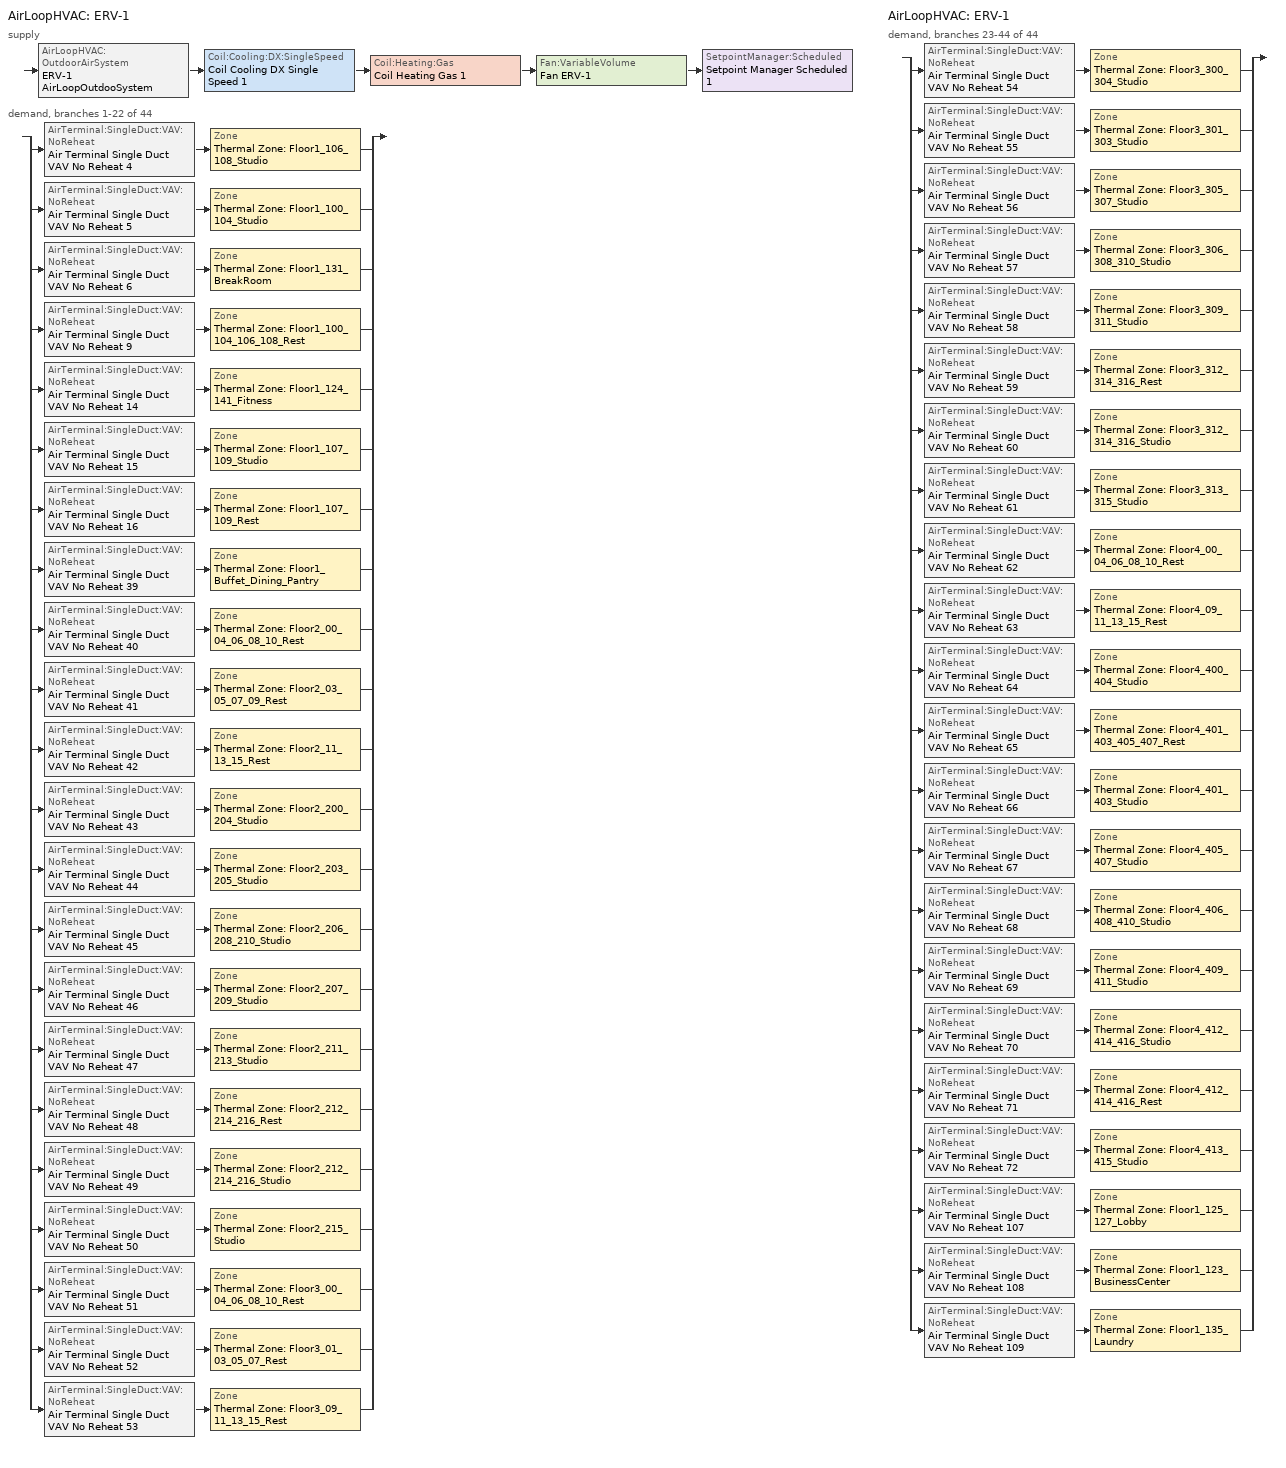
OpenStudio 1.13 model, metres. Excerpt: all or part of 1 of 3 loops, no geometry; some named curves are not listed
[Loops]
AirLoopHVAC 'ERV-1'
 supply: AirLoopHVAC:OutdoorAirSystem 'ERV-1 AirLoopOutdooSystem' > Coil:Cooling:DX:SingleSpeed 'Coil Cooling DX Single Speed 1' > Coil:Heating:Gas 'Coil Heating Gas 1' > Fan:VariableVolume 'Fan ERV-1' > SetpointManager:Scheduled 'Setpoint Manager Scheduled 1'
 demand, branches 1-22 of 44: split
  | AirTerminal:SingleDuct:VAV:NoReheat 'Air Terminal Single Duct VAV No Reheat 4' > Zone 'Thermal Zone: Floor1_106_108_Studio'
  | AirTerminal:SingleDuct:VAV:NoReheat 'Air Terminal Single Duct VAV No Reheat 5' > Zone 'Thermal Zone: Floor1_100_104_Studio'
  | AirTerminal:SingleDuct:VAV:NoReheat 'Air Terminal Single Duct VAV No Reheat 6' > Zone 'Thermal Zone: Floor1_131_BreakRoom'
  | AirTerminal:SingleDuct:VAV:NoReheat 'Air Terminal Single Duct VAV No Reheat 9' > Zone 'Thermal Zone: Floor1_100_104_106_108_Rest'
  | AirTerminal:SingleDuct:VAV:NoReheat 'Air Terminal Single Duct VAV No Reheat 14' > Zone 'Thermal Zone: Floor1_124_141_Fitness'
  | AirTerminal:SingleDuct:VAV:NoReheat 'Air Terminal Single Duct VAV No Reheat 15' > Zone 'Thermal Zone: Floor1_107_109_Studio'
  | AirTerminal:SingleDuct:VAV:NoReheat 'Air Terminal Single Duct VAV No Reheat 16' > Zone 'Thermal Zone: Floor1_107_109_Rest'
  | AirTerminal:SingleDuct:VAV:NoReheat 'Air Terminal Single Duct VAV No Reheat 39' > Zone 'Thermal Zone: Floor1_Buffet_Dining_Pantry'
  | AirTerminal:SingleDuct:VAV:NoReheat 'Air Terminal Single Duct VAV No Reheat 40' > Zone 'Thermal Zone: Floor2_00_04_06_08_10_Rest'
  | AirTerminal:SingleDuct:VAV:NoReheat 'Air Terminal Single Duct VAV No Reheat 41' > Zone 'Thermal Zone: Floor2_03_05_07_09_Rest'
  | AirTerminal:SingleDuct:VAV:NoReheat 'Air Terminal Single Duct VAV No Reheat 42' > Zone 'Thermal Zone: Floor2_11_13_15_Rest'
  | AirTerminal:SingleDuct:VAV:NoReheat 'Air Terminal Single Duct VAV No Reheat 43' > Zone 'Thermal Zone: Floor2_200_204_Studio'
  | AirTerminal:SingleDuct:VAV:NoReheat 'Air Terminal Single Duct VAV No Reheat 44' > Zone 'Thermal Zone: Floor2_203_205_Studio'
  | AirTerminal:SingleDuct:VAV:NoReheat 'Air Terminal Single Duct VAV No Reheat 45' > Zone 'Thermal Zone: Floor2_206_208_210_Studio'
  | AirTerminal:SingleDuct:VAV:NoReheat 'Air Terminal Single Duct VAV No Reheat 46' > Zone 'Thermal Zone: Floor2_207_209_Studio'
  | AirTerminal:SingleDuct:VAV:NoReheat 'Air Terminal Single Duct VAV No Reheat 47' > Zone 'Thermal Zone: Floor2_211_213_Studio'
  | AirTerminal:SingleDuct:VAV:NoReheat 'Air Terminal Single Duct VAV No Reheat 48' > Zone 'Thermal Zone: Floor2_212_214_216_Rest'
  | AirTerminal:SingleDuct:VAV:NoReheat 'Air Terminal Single Duct VAV No Reheat 49' > Zone 'Thermal Zone: Floor2_212_214_216_Studio'
  | AirTerminal:SingleDuct:VAV:NoReheat 'Air Terminal Single Duct VAV No Reheat 50' > Zone 'Thermal Zone: Floor2_215_Studio'
  | AirTerminal:SingleDuct:VAV:NoReheat 'Air Terminal Single Duct VAV No Reheat 51' > Zone 'Thermal Zone: Floor3_00_04_06_08_10_Rest'
  | AirTerminal:SingleDuct:VAV:NoReheat 'Air Terminal Single Duct VAV No Reheat 52' > Zone 'Thermal Zone: Floor3_01_03_05_07_Rest'
  | AirTerminal:SingleDuct:VAV:NoReheat 'Air Terminal Single Duct VAV No Reheat 53' > Zone 'Thermal Zone: Floor3_09_11_13_15_Rest'
AirLoopHVAC 'ERV-1'
 demand, branches 23-44 of 44: split
  | AirTerminal:SingleDuct:VAV:NoReheat 'Air Terminal Single Duct VAV No Reheat 54' > Zone 'Thermal Zone: Floor3_300_304_Studio'
  | AirTerminal:SingleDuct:VAV:NoReheat 'Air Terminal Single Duct VAV No Reheat 55' > Zone 'Thermal Zone: Floor3_301_303_Studio'
  | AirTerminal:SingleDuct:VAV:NoReheat 'Air Terminal Single Duct VAV No Reheat 56' > Zone 'Thermal Zone: Floor3_305_307_Studio'
  | AirTerminal:SingleDuct:VAV:NoReheat 'Air Terminal Single Duct VAV No Reheat 57' > Zone 'Thermal Zone: Floor3_306_308_310_Studio'
  | AirTerminal:SingleDuct:VAV:NoReheat 'Air Terminal Single Duct VAV No Reheat 58' > Zone 'Thermal Zone: Floor3_309_311_Studio'
  | AirTerminal:SingleDuct:VAV:NoReheat 'Air Terminal Single Duct VAV No Reheat 59' > Zone 'Thermal Zone: Floor3_312_314_316_Rest'
  | AirTerminal:SingleDuct:VAV:NoReheat 'Air Terminal Single Duct VAV No Reheat 60' > Zone 'Thermal Zone: Floor3_312_314_316_Studio'
  | AirTerminal:SingleDuct:VAV:NoReheat 'Air Terminal Single Duct VAV No Reheat 61' > Zone 'Thermal Zone: Floor3_313_315_Studio'
  | AirTerminal:SingleDuct:VAV:NoReheat 'Air Terminal Single Duct VAV No Reheat 62' > Zone 'Thermal Zone: Floor4_00_04_06_08_10_Rest'
  | AirTerminal:SingleDuct:VAV:NoReheat 'Air Terminal Single Duct VAV No Reheat 63' > Zone 'Thermal Zone: Floor4_09_11_13_15_Rest'
  | AirTerminal:SingleDuct:VAV:NoReheat 'Air Terminal Single Duct VAV No Reheat 64' > Zone 'Thermal Zone: Floor4_400_404_Studio'
  | AirTerminal:SingleDuct:VAV:NoReheat 'Air Terminal Single Duct VAV No Reheat 65' > Zone 'Thermal Zone: Floor4_401_403_405_407_Rest'
  | AirTerminal:SingleDuct:VAV:NoReheat 'Air Terminal Single Duct VAV No Reheat 66' > Zone 'Thermal Zone: Floor4_401_403_Studio'
  | AirTerminal:SingleDuct:VAV:NoReheat 'Air Terminal Single Duct VAV No Reheat 67' > Zone 'Thermal Zone: Floor4_405_407_Studio'
  | AirTerminal:SingleDuct:VAV:NoReheat 'Air Terminal Single Duct VAV No Reheat 68' > Zone 'Thermal Zone: Floor4_406_408_410_Studio'
  | AirTerminal:SingleDuct:VAV:NoReheat 'Air Terminal Single Duct VAV No Reheat 69' > Zone 'Thermal Zone: Floor4_409_411_Studio'
  | AirTerminal:SingleDuct:VAV:NoReheat 'Air Terminal Single Duct VAV No Reheat 70' > Zone 'Thermal Zone: Floor4_412_414_416_Studio'
  | AirTerminal:SingleDuct:VAV:NoReheat 'Air Terminal Single Duct VAV No Reheat 71' > Zone 'Thermal Zone: Floor4_412_414_416_Rest'
  | AirTerminal:SingleDuct:VAV:NoReheat 'Air Terminal Single Duct VAV No Reheat 72' > Zone 'Thermal Zone: Floor4_413_415_Studio'
  | AirTerminal:SingleDuct:VAV:NoReheat 'Air Terminal Single Duct VAV No Reheat 107' > Zone 'Thermal Zone: Floor1_125_127_Lobby'
  | AirTerminal:SingleDuct:VAV:NoReheat 'Air Terminal Single Duct VAV No Reheat 108' > Zone 'Thermal Zone: Floor1_123_BusinessCenter'
  | AirTerminal:SingleDuct:VAV:NoReheat 'Air Terminal Single Duct VAV No Reheat 109' > Zone 'Thermal Zone: Floor1_135_Laundry'
[Sizing:Zone] Zone Cooling Design Supply Air Temperature Input Method=SupplyAirTemperature; Zone Cooling Design Supply Air Temperature {C}=14; Zone Cooling Design Supply Air Temperature Difference {deltaC}=11.11; Zone Heating Design Supply Air Temperature Input Method=SupplyAirTemperature; Zone Heating Design Supply Air Temperature {C}=40; Zone Heating Design Supply Air Temperature Difference {deltaC}=11.11; Zone Cooling Design Supply Air Humidity Ratio {kg-H2O/kg-air}=0.0085; Zone Heating Design Supply Air Humidity Ratio {kg-H2O/kg-air}=0.008; Cooling Design Air Flow Method=DesignDay; Heating Design Air Flow Method=DesignDay; Account for Dedicated Outdoor Air System=No; Dedicated Outdoor Air System Control Strategy=NeutralSupplyAir; Dedicated Outdoor Air Low Setpoint Temperature for Design {C}=autosize; Dedicated Outdoor Air High Setpoint Temperature for Design {C}=autosize
Thermal Zone: Floor1_123_BusinessCenter; Thermal Zone: Floor4_409_411_Studio; Thermal Zone: Floor1_107_109_Studio; Thermal Zone: Floor3_01_03_05_07_Rest; Thermal Zone: Floor4_412_414_416_Studio; Thermal Zone: Floor3_306_308_310_Studio; Thermal Zone: Floor4_400_404_Studio; Thermal Zone: Floor2_212_214_216_Rest; Thermal Zone: Floor3_312_314_316_Rest; Thermal Zone: Floor3_313_315_Studio; Thermal Zone: Floor3_305_307_Studio; Thermal Zone: Floor1_107_109_Rest; Thermal Zone: Floor1_100_104_Studio; Thermal Zone: Floor1_131_BreakRoom; Thermal Zone: Floor3_312_314_316_Studio; Thermal Zone: Floor4_09_11_13_15_Rest; Thermal Zone: Floor1_Buffet_Dining_Pantry; Thermal Zone: Floor3_00_04_06_08_10_Rest; Thermal Zone: Floor4_401_403_Studio; Thermal Zone: Floor3_309_311_Studio; Thermal Zone: Floor3_301_303_Studio; Thermal Zone: Floor2_212_214_216_Studio; Thermal Zone: Floor2_03_05_07_09_Rest; Thermal Zone: Floor4_401_403_405_407_Rest; Thermal Zone: Floor4_412_414_416_Rest; Thermal Zone: Floor2_211_213_Studio; Thermal Zone: Floor2_00_04_06_08_10_Rest; Thermal Zone: Floor2_11_13_15_Rest; Thermal Zone: Floor2_200_204_Studio; Thermal Zone: Floor1_106_108_Studio; Thermal Zone: Floor2_206_208_210_Studio; Thermal Zone: Floor2_207_209_Studio; Thermal Zone: Floor4_406_408_410_Studio; Thermal Zone: Floor3_09_11_13_15_Rest; Thermal Zone: Floor4_00_04_06_08_10_Rest; Thermal Zone: Floor1_125_127_Lobby; Thermal Zone: Floor4_413_415_Studio; Thermal Zone: Floor2_203_205_Studio; Thermal Zone: Floor2_215_Studio; Thermal Zone: Floor1_135_Laundry; Thermal Zone: Floor1_100_104_106_108_Rest; Thermal Zone: Floor4_405_407_Studio; Thermal Zone: Floor1_124_141_Fitness; Thermal Zone: Floor3_300_304_Studio
[Zone equipment]
Thermal Zone: Floor1_123_BusinessCenter: CS1 - MITSUBISHI/PEFY-P08NMAU-E, Air Terminal Single Duct VAV No Reheat 108
Thermal Zone: Floor4_409_411_Studio: Air Terminal Single Duct VAV No Reheat 69, FCU - 4TH FLOOR B 9
Thermal Zone: Floor1_107_109_Studio: Air Terminal Single Duct VAV No Reheat 15, FCU - MITSUBISHI/PEFY-P12NMAU-E3 4
Thermal Zone: Floor3_01_03_05_07_Rest: EF- Rest 5, Air Terminal Single Duct VAV No Reheat 52, FCU - 3RD FLOOR 11
Thermal Zone: Floor4_412_414_416_Studio: Air Terminal Single Duct VAV No Reheat 70, FCU - 4TH FLOOR B 11
Thermal Zone: Floor3_306_308_310_Studio: Air Terminal Single Duct VAV No Reheat 57, FCU - 3RD FLOOR 18
Thermal Zone: Floor4_400_404_Studio: Air Terminal Single Duct VAV No Reheat 64, FCU - 4TH FLOOR B 2
Thermal Zone: Floor2_212_214_216_Rest: EF- Rest 1, Air Terminal Single Duct VAV No Reheat 48, FCU-MITSUBISHI/PEFY-P12NMAU-E300 8
Thermal Zone: Floor3_312_314_316_Rest: EF- Rest 3, Air Terminal Single Duct VAV No Reheat 59, FCU - 3RD FLOOR 21
Thermal Zone: Floor3_313_315_Studio: Air Terminal Single Duct VAV No Reheat 61, FCU - 3RD FLOOR 23
Thermal Zone: Floor3_305_307_Studio: Air Terminal Single Duct VAV No Reheat 56, FCU - 3RD FLOOR 17
Thermal Zone: Floor1_107_109_Rest: EF- 2, Air Terminal Single Duct VAV No Reheat 16, FCU - MITSUBISHI/PEFY-P12NMAU-E3
Thermal Zone: Floor1_100_104_Studio: Air Terminal Single Duct VAV No Reheat 5, FCU - MITSUBISHI/PEFY-P12NMAU-E3 1
Thermal Zone: Floor1_131_BreakRoom: Air Terminal Single Duct VAV No Reheat 6, CS2- MITSUBISHI/PEFY-P12NMAU-E3 7
Thermal Zone: Floor3_312_314_316_Studio: Air Terminal Single Duct VAV No Reheat 60, FCU - 3RD FLOOR 22
Thermal Zone: Floor4_09_11_13_15_Rest: EF- Rest 10, Air Terminal Single Duct VAV No Reheat 63, FCU - 4TH FLOOR B 1
Thermal Zone: Floor1_Buffet_Dining_Pantry: EF- 3, Air Terminal Single Duct VAV No Reheat 39, CS1-Mitsubishi/PEFY-P12NMAU-E3 7
Thermal Zone: Floor3_00_04_06_08_10_Rest: EF- Rest 11, Air Terminal Single Duct VAV No Reheat 51, FCU - 3RD FLOOR
Thermal Zone: Floor4_401_403_Studio: Air Terminal Single Duct VAV No Reheat 66, FCU - 4TH FLOOR B 4
Thermal Zone: Floor3_309_311_Studio: Air Terminal Single Duct VAV No Reheat 58, FCU - 3RD FLOOR 20
Thermal Zone: Floor3_301_303_Studio: Air Terminal Single Duct VAV No Reheat 55, FCU - 3RD FLOOR 15
Thermal Zone: Floor2_212_214_216_Studio: Air Terminal Single Duct VAV No Reheat 49, FCU-MITSUBISHI/PEFY-P12NMAU-E300 9
Thermal Zone: Floor2_03_05_07_09_Rest: EF- Rest 14, Air Terminal Single Duct VAV No Reheat 41, FCU-MITSUBISHI/PEFY-P12NMAU-E300 1
Thermal Zone: Floor4_401_403_405_407_Rest: EF- Rest 15, Air Terminal Single Duct VAV No Reheat 65, FCU - 4TH FLOOR B 3
Thermal Zone: Floor4_412_414_416_Rest: EF- Rest 18, Air Terminal Single Duct VAV No Reheat 71, FCU - 4TH FLOOR B 13
Thermal Zone: Floor2_211_213_Studio: Air Terminal Single Duct VAV No Reheat 47, FCU-MITSUBISHI/PEFY-P12NMAU-E300 7
Thermal Zone: Floor2_00_04_06_08_10_Rest: EF- Rest 20, Air Terminal Single Duct VAV No Reheat 40, FCU-MITSUBISHI/PEFY-P12NMAU-E300
Thermal Zone: Floor2_11_13_15_Rest: EF- Rest 22, Air Terminal Single Duct VAV No Reheat 42, FCU-MITSUBISHI/PEFY-P12NMAU-E300 2
Thermal Zone: Floor2_200_204_Studio: Air Terminal Single Duct VAV No Reheat 43, FCU-MITSUBISHI/PEFY-P12NMAU-E300 3
Thermal Zone: Floor1_106_108_Studio: Air Terminal Single Duct VAV No Reheat 4, FCU - MITSUBISHI/PEFY-P12NMAU-E3 2
Thermal Zone: Floor2_206_208_210_Studio: Air Terminal Single Duct VAV No Reheat 45, FCU-MITSUBISHI/PEFY-P12NMAU-E300 5
Thermal Zone: Floor2_207_209_Studio: Air Terminal Single Duct VAV No Reheat 46, FCU-MITSUBISHI/PEFY-P12NMAU-E300 6
Thermal Zone: Floor4_406_408_410_Studio: Air Terminal Single Duct VAV No Reheat 68, FCU - 4TH FLOOR B 8
Thermal Zone: Floor3_09_11_13_15_Rest: EF- Rest 24, Air Terminal Single Duct VAV No Reheat 53, FCU - 3RD FLOOR 12
Thermal Zone: Floor4_00_04_06_08_10_Rest: EF- Rest 25, Air Terminal Single Duct VAV No Reheat 62, FCU - 4TH FLOOR B
Thermal Zone: Floor1_125_127_Lobby: Air Terminal Single Duct VAV No Reheat 107, CS1- LOBBY
Thermal Zone: Floor4_413_415_Studio: Air Terminal Single Duct VAV No Reheat 72, FCU - 4TH FLOOR B 12
Thermal Zone: Floor2_203_205_Studio: Air Terminal Single Duct VAV No Reheat 44, FCU-MITSUBISHI/PEFY-P12NMAU-E300 4
Thermal Zone: Floor2_215_Studio: Air Terminal Single Duct VAV No Reheat 50, FCU-MITSUBISHI/PEFY-P12NMAU-E300 10
Thermal Zone: Floor1_135_Laundry: EF- 6, CS1 - MITSUBISHI/PEFY-P08NMAU-E3 8, Air Terminal Single Duct VAV No Reheat 109
Thermal Zone: Floor1_100_104_106_108_Rest: EF- Rest, Air Terminal Single Duct VAV No Reheat 9, FCU - MITSUBISHI/PEFY-P12NMAU-E3 5
Thermal Zone: Floor4_405_407_Studio: Air Terminal Single Duct VAV No Reheat 67, FCU - 4TH FLOOR B 7
Thermal Zone: Floor1_124_141_Fitness: EF- 4, Air Terminal Single Duct VAV No Reheat 14, CS2 - MITSUBISHI/PEFY-P12NMAU-E
Thermal Zone: Floor3_300_304_Studio: Air Terminal Single Duct VAV No Reheat 54, FCU - 3RD FLOOR 13
[Fan:ZoneExhaust] Availability Schedule=Always On Discrete; Fan Efficiency=0.75; Pressure Rise {Pa}=31.1361; Flow Fraction Schedule=Always On Discrete; System Availability Manager Coupling Mode=Decoupled
Name | Maximum Flow Rate {m3/s}
EF- 3 | 0.127426
EF- 6 | 0.153383
EF- 4 | 0.325644
EF- 2; EF- Rest; EF- Rest 1; EF- Rest 3; EF- Rest 5; EF- Rest 10; EF- Rest 11; EF- Rest 14; EF- Rest 15; EF- Rest 18; EF- Rest 20; EF- Rest 22; EF- Rest 24; EF- Rest 25 | 0.0188779
[AirLoopHVAC]
ERV-1: Availability Schedule=New Office Ventilation Schedule; Design Supply Air Flow Rate {m3/s}=2.35974
[Sizing:System]
ERV-1: Type of Load to Size On=VentilationRequirement; Design Outdoor Air Flow Rate {m3/s}=2.35974; Minimum System Air Flow Ratio=0.3; Preheat Design Temperature {C}=7; Preheat Design Humidity Ratio {kg-H2O/kg-Air}=0.008; Precool Design Temperature {C}=12.8; Precool Design Humidity Ratio {kg-H2O/kg-Air}=0.008; Central Cooling Design Supply Air Temperature {C}=23.8889; Central Heating Design Supply Air Temperature {C}=22.2222; Sizing Option=NonCoincident; 100% Outdoor Air in Cooling=Yes; 100% Outdoor Air in Heating=Yes; Central Cooling Design Supply Air Humidity Ratio {kg-H2O/kg-Air}=0.0085; Central Heating Design Supply Air Humidity Ratio {kg-H2O/kg-Air}=0.008; Cooling Design Air Flow Method=DesignDay; Cooling Design Air Flow Rate {m3/s}=0; Heating Design Air Flow Method=DesignDay; Heating Design Air Flow Rate {m3/s}=0; System Outdoor Air Method=VentilationRateProcedure; Zone Maximum Outdoor Air Fraction=1; Cooling Supply Air Flow Rate Per Floor Area {m3/s-m2}=0.00996765; Cooling Fraction of Autosized Cooling Supply Air Flow Rate=1; Cooling Supply Air Flow Rate Per Unit Cooling Capacity {m3/s-W}=3.94755e-05; Heating Supply Air Flow Rate Per Floor Area {m3/s-m2}=0.00996765; Heating Fraction of Autosized Heating Supply Air Flow Rate=1; Heating Fraction of Autosized Cooling Supply Air Flow Rate=1; Heating Supply Air Flow Rate Per Unit Heating Capacity {m3/s-W}=3.15882e-05; Cooling Design Capacity Method=CoolingDesignCapacity; Cooling Design Capacity {W}=autosize; Cooling Design Capacity Per Floor Area {W/m2}=234.7; Fraction of Autosized Cooling Design Capacity=1; Heating Design Capacity Method=HeatingDesignCapacity; Heating Design Capacity {W}=autosize; Heating Design Capacity Per Floor Area {W/m2}=157; Fraction of Autosized Heating Design Capacity=1; Central Cooling Capacity Control Method=OnOff
[Fan:VariableVolume]
Fan ERV-1: Availability Schedule=Always On Discrete; Fan Efficiency=0.75; Pressure Rise {Pa}=373.633; Maximum Flow Rate {m3/s}=2.35974; Fan Power Minimum Flow Rate Input Method=FixedFlowRate; Fan Power Minimum Flow Fraction=0.6; Fan Power Minimum Air Flow Rate {m3/s}=0; Motor Efficiency=0.9; Motor In Airstream Fraction=1; Fan Power Coefficient 1=0.0407599; Fan Power Coefficient 2=0.088045; Fan Power Coefficient 3=-0.0729261; Fan Power Coefficient 4=0.94374; Fan Power Coefficient 5=0
[Coil:Heating:Gas]
Coil Heating Gas 1: Availability Schedule=Always On Discrete; Gas Burner Efficiency=0.8; Nominal Capacity {W}=AutoSize; Parasitic Electric Load {W}=0; Parasitic Gas Load {W}=0
[Coil:Cooling:DX:SingleSpeed]
Coil Cooling DX Single Speed 1: Availability Schedule=Always On Discrete; Rated Total Cooling Capacity {W}=autosize; Rated Sensible Heat Ratio=Autosize; Rated COP {W/W}=3.83; Rated Air Flow Rate {m3/s}=2.35974; Rated Evaporator Fan Power Per Volume Flow Rate {W/(m3/s)}=773.3; Total Cooling Capacity Function of Temperature Curve=Curve Biquadratic 1; Total Cooling Capacity Function of Flow Fraction Curve=Curve Quadratic 1; Energy Input Ratio Function of Temperature Curve=Curve Biquadratic 2; Energy Input Ratio Function of Flow Fraction Curve=Curve Quadratic 2; Part Load Fraction Correlation Curve=Curve Quadratic 3; Condenser Type=AirCooled; Evaporative Condenser Effectiveness=0; Evaporative Condenser Air Flow Rate {m3/s}=Autosize; Evaporative Condenser Pump Rated Power Consumption {W}=Autosize; Crankcase Heater Capacity {W}=0; Maximum Outdoor Dry-Bulb Temperature for Crankcase Heater Operation {C}=0; Basin Heater Capacity {W/K}=0; Basin Heater Setpoint Temperature {C}=10
[Controller:OutdoorAir]
Controller Outdoor Air 1: Minimum Outdoor Air Flow Rate {m3/s}=2.35974; Maximum Outdoor Air Flow Rate {m3/s}=Autosize; Economizer Control Type=NoEconomizer; Economizer Control Action Type=ModulateFlow; Economizer Maximum Limit Dry-Bulb Temperature {C}=28; Economizer Maximum Limit Enthalpy {J/kg}=64000; Economizer Minimum Limit Dry-Bulb Temperature {C}=-100; Lockout Type=NoLockout; Minimum Limit Type=FixedMinimum; Minimum Fraction of Outdoor Air Schedule=Always On Discrete; Maximum Fraction of Outdoor Air Schedule=Always On Discrete; Controller Mechanical Ventilation=Controller Mechanical Ventilation 1; High Humidity Control=No; Heat Recovery Bypass Control Type=BypassWhenOAFlowGreaterThanMinimum
[Controller:MechanicalVentilation]
Controller Mechanical Ventilation 1: Availability Schedule=Always On Discrete; Demand Controlled Ventilation=Yes; System Outdoor Air Method=ZoneSum
[AirLoopHVAC:OutdoorAirSystem]
ERV-1 AirLoopOutdooSystem: Controller=Controller Outdoor Air 1
[SetpointManager:Scheduled]
Setpoint Manager Scheduled 1: Control Variable=Temperature; Schedule=DOAS Temperature Setpoint Schedule
[AirTerminal:SingleDuct:VAV:NoReheat] Availability Schedule=Always On Discrete; Maximum Air Flow Rate {m3/s}=autosize; Zone Minimum Air Flow Input Method=Constant; Constant Minimum Air Flow Fraction=0.3; Control For Outdoor Air=No
Air Terminal Single Duct VAV No Reheat 4; Air Terminal Single Duct VAV No Reheat 5; Air Terminal Single Duct VAV No Reheat 6; Air Terminal Single Duct VAV No Reheat 9; Air Terminal Single Duct VAV No Reheat 14; Air Terminal Single Duct VAV No Reheat 15; Air Terminal Single Duct VAV No Reheat 16; Air Terminal Single Duct VAV No Reheat 39; Air Terminal Single Duct VAV No Reheat 40; Air Terminal Single Duct VAV No Reheat 41; Air Terminal Single Duct VAV No Reheat 42; Air Terminal Single Duct VAV No Reheat 43; Air Terminal Single Duct VAV No Reheat 44; Air Terminal Single Duct VAV No Reheat 45; Air Terminal Single Duct VAV No Reheat 46; Air Terminal Single Duct VAV No Reheat 47; Air Terminal Single Duct VAV No Reheat 48; Air Terminal Single Duct VAV No Reheat 49; Air Terminal Single Duct VAV No Reheat 50; Air Terminal Single Duct VAV No Reheat 51; Air Terminal Single Duct VAV No Reheat 52; Air Terminal Single Duct VAV No Reheat 53; Air Terminal Single Duct VAV No Reheat 54; Air Terminal Single Duct VAV No Reheat 55; Air Terminal Single Duct VAV No Reheat 56; Air Terminal Single Duct VAV No Reheat 57; Air Terminal Single Duct VAV No Reheat 58; Air Terminal Single Duct VAV No Reheat 59; Air Terminal Single Duct VAV No Reheat 60; Air Terminal Single Duct VAV No Reheat 61; Air Terminal Single Duct VAV No Reheat 62; Air Terminal Single Duct VAV No Reheat 63; Air Terminal Single Duct VAV No Reheat 64; Air Terminal Single Duct VAV No Reheat 65; Air Terminal Single Duct VAV No Reheat 66; Air Terminal Single Duct VAV No Reheat 67; Air Terminal Single Duct VAV No Reheat 68; Air Terminal Single Duct VAV No Reheat 69; Air Terminal Single Duct VAV No Reheat 70; Air Terminal Single Duct VAV No Reheat 71; Air Terminal Single Duct VAV No Reheat 72; Air Terminal Single Duct VAV No Reheat 107; Air Terminal Single Duct VAV No Reheat 108; Air Terminal Single Duct VAV No Reheat 109
[ZoneHVAC:TerminalUnit:VariableRefrigerantFlow] Supply Air Flow Rate When No Heating is Needed {m3/s}=autosize; Zone Terminal Unit On Parasitic Electric Energy Use {W}=30; Zone Terminal Unit Off Parasitic Electric Energy Use {W}=20; Rated Total Heating Capacity Sizing Ratio {W/W}=1
Name | Terminal Unit Availability schedule | Supply Air Flow Rate During Cooling Operation {m3/s} | Supply Air Flow Rate When No Cooling is Needed {m3/s} | Supply Air Flow Rate During Heating Operation {m3/s} | Outdoor Air Flow Rate During Cooling Operation {m3/s} | Outdoor Air Flow Rate During Heating Operation {m3/s} | Outdoor Air Flow Rate When No Cooling or Heating is Needed {m3/s} | Supply Air Fan Operating Mode Schedule | Supply Air Fan | Cooling Coil | Heating Coil
CS1-Mitsubishi/PEFY-P12NMAU-E3 7 | Always On Discrete | 0.698482 | autosize | Autosize | Autosize | Autosize | Autosize | Always On Discrete | Zone HVAC Terminal Unit Variable Refrigerant Flow 1 Fan 8 | Zone HVAC Terminal Unit Variable Refrigerant Flow 1 Cooling Coil 8 | Zone HVAC Terminal Unit Variable Refrigerant Flow 1 Heating Coil 8
FCU - MITSUBISHI/PEFY-P12NMAU-E3 5 | Always On Discrete 1 | 0.174621 | autosize | 0.174621 | autosize | autosize | autosize | Always On Discrete 3 | VRF Zone Terminal Fan | VRF Zone Terminal Cooling Coil | VRF Zone Terminal Heating Coil
FCU - MITSUBISHI/PEFY-P12NMAU-E3 1 | Always On Discrete 1 | 0.349241 | autosize | 0.349241 | autosize | autosize | autosize | Always On Discrete 3 | VRF Zone Terminal Fan 1 | VRF Zone Terminal Cooling Coil 1 | VRF Zone Terminal Heating Coil 1
FCU - MITSUBISHI/PEFY-P12NMAU-E3 2 | Always On Discrete 1 | 0.349241 | autosize | 0.349241 | autosize | autosize | autosize | Always On Discrete 3 | VRF Zone Terminal Fan 2 | VRF Zone Terminal Cooling Coil 2 | VRF Zone Terminal Heating Coil 2
FCU - MITSUBISHI/PEFY-P12NMAU-E3 | Always On Discrete 1 | 0.0873103 | autosize | 0.0873103 | autosize | autosize | autosize | Always On Discrete 3 | VRF Zone Terminal Fan 3 | VRF Zone Terminal Cooling Coil 3 | VRF Zone Terminal Heating Coil 3
FCU - MITSUBISHI/PEFY-P12NMAU-E3 4 | Always On Discrete 1 | 0.349241 | autosize | 0.349241 | autosize | autosize | autosize | Always On Discrete 3 | VRF Zone Terminal Fan 4 | VRF Zone Terminal Cooling Coil 4 | VRF Zone Terminal Heating Coil 4
CS1 - MITSUBISHI/PEFY-P08NMAU-E | Always On Discrete 1 | 0.165182 | autosize | 0.165182 | autosize | autosize | autosize | Always On Discrete 3 | VRF Zone Terminal Fan 5 | VRF Zone Terminal Cooling Coil 5 | VRF Zone Terminal Heating Coil 5
CS2 - MITSUBISHI/PEFY-P12NMAU-E | Always On Discrete 1 | 0.18406 | autosize | 0.18406 | autosize | autosize | autosize | Always On Discrete 3 | VRF Zone Terminal Fan 6 | VRF Zone Terminal Cooling Coil 6 | VRF Zone Terminal Heating Coil 6
CS2- MITSUBISHI/PEFY-P12NMAU-E3 7 | Always On Discrete 1 | 0.18406 | autosize | 0.18406 | autosize | autosize | autosize | Always On Discrete 3 | VRF Zone Terminal Fan 7 | VRF Zone Terminal Cooling Coil 7 | VRF Zone Terminal Heating Coil 7
CS1 - MITSUBISHI/PEFY-P08NMAU-E3 8 | Always On Discrete 1 | 0.165182 | autosize | 0.165182 | autosize | autosize | autosize | Always On Discrete 3 | VRF Zone Terminal Fan 8 | VRF Zone Terminal Cooling Coil 8 | VRF Zone Terminal Heating Coil 8
CS1- LOBBY | Always On Discrete 1 | 0.660726 | autosize | 0.660726 | autosize | autosize | autosize | Always On Discrete 3 | VRF Zone Terminal Fan 10 | VRF Zone Terminal Cooling Coil 10 | VRF Zone Terminal Heating Coil 10
FCU-MITSUBISHI/PEFY-P12NMAU-E300 | Always On Discrete 1 | 0.349241 | autosize | 0.349241 | autosize | autosize | autosize | Always On Discrete 11 | VRF Zone Terminal Fan 23 | VRF Zone Terminal Cooling Coil 23 | VRF Zone Terminal Heating Coil 23
FCU-MITSUBISHI/PEFY-P12NMAU-E300 1 | Always On Discrete 1 | 0.349241 | autosize | 0.349241 | autosize | autosize | autosize | Always On Discrete 11 | VRF Zone Terminal Fan 24 | VRF Zone Terminal Cooling Coil 24 | VRF Zone Terminal Heating Coil 24
FCU-MITSUBISHI/PEFY-P12NMAU-E300 2 | Always On Discrete 1 | 0.349241 | autosize | 0.349241 | autosize | autosize | autosize | Always On Discrete 11 | VRF Zone Terminal Fan 25 | VRF Zone Terminal Cooling Coil 25 | VRF Zone Terminal Heating Coil 25
FCU-MITSUBISHI/PEFY-P12NMAU-E300 3 | Always On Discrete 1 | 0.349241 | autosize | 0.349241 | autosize | autosize | autosize | Always On Discrete 11 | VRF Zone Terminal Fan 26 | VRF Zone Terminal Cooling Coil 26 | VRF Zone Terminal Heating Coil 26
FCU-MITSUBISHI/PEFY-P12NMAU-E300 4 | Always On Discrete 1 | 0.349241 | autosize | 0.349241 | autosize | autosize | autosize | Always On Discrete 11 | VRF Zone Terminal Fan 27 | VRF Zone Terminal Cooling Coil 27 | VRF Zone Terminal Heating Coil 27
FCU-MITSUBISHI/PEFY-P12NMAU-E300 5 | Always On Discrete 1 | 0.349241 | autosize | 0.349241 | autosize | autosize | autosize | Always On Discrete 11 | VRF Zone Terminal Fan 28 | VRF Zone Terminal Cooling Coil 28 | VRF Zone Terminal Heating Coil 28
FCU-MITSUBISHI/PEFY-P12NMAU-E300 6 | Always On Discrete 1 | 0.349241 | autosize | 0.349241 | autosize | autosize | autosize | Always On Discrete 11 | VRF Zone Terminal Fan 29 | VRF Zone Terminal Cooling Coil 29 | VRF Zone Terminal Heating Coil 29
FCU-MITSUBISHI/PEFY-P12NMAU-E300 7 | Always On Discrete 1 | 0.349241 | autosize | 0.349241 | autosize | autosize | autosize | Always On Discrete 11 | VRF Zone Terminal Fan 30 | VRF Zone Terminal Cooling Coil 30 | VRF Zone Terminal Heating Coil 30
FCU-MITSUBISHI/PEFY-P12NMAU-E300 8 | Always On Discrete 1 | 0.349241 | autosize | 0.349241 | autosize | autosize | autosize | Always On Discrete 11 | VRF Zone Terminal Fan 31 | VRF Zone Terminal Cooling Coil 31 | VRF Zone Terminal Heating Coil 31
FCU-MITSUBISHI/PEFY-P12NMAU-E300 9 | Always On Discrete 1 | 0.349241 | autosize | 0.349241 | autosize | autosize | autosize | Always On Discrete 11 | VRF Zone Terminal Fan 32 | VRF Zone Terminal Cooling Coil 32 | VRF Zone Terminal Heating Coil 32
FCU-MITSUBISHI/PEFY-P12NMAU-E300 10 | Always On Discrete 1 | 0.349241 | autosize | 0.349241 | autosize | autosize | autosize | Always On Discrete 11 | VRF Zone Terminal Fan 33 | VRF Zone Terminal Cooling Coil 33 | VRF Zone Terminal Heating Coil 33
FCU - 3RD FLOOR | Always On Discrete 1 | 0.349241 | Autosize | 0.349241 | autosize | autosize | autosize | Always On Discrete 19 | VRF Zone Terminal Fan 47 | VRF Zone Terminal Cooling Coil 47 | VRF Zone Terminal Heating Coil 47
FCU - 3RD FLOOR 11 | Always On Discrete 1 | 0.349241 | Autosize | 0.349241 | autosize | autosize | autosize | Always On Discrete 19 | VRF Zone Terminal Fan 48 | VRF Zone Terminal Cooling Coil 48 | VRF Zone Terminal Heating Coil 48
FCU - 3RD FLOOR 12 | Always On Discrete 1 | 0.349241 | Autosize | 0.349241 | autosize | autosize | autosize | Always On Discrete 19 | VRF Zone Terminal Fan 49 | VRF Zone Terminal Cooling Coil 49 | VRF Zone Terminal Heating Coil 49
FCU - 3RD FLOOR 13 | Always On Discrete 1 | 0.349241 | Autosize | 0.349241 | autosize | autosize | autosize | Always On Discrete 19 | VRF Zone Terminal Fan 50 | VRF Zone Terminal Cooling Coil 50 | VRF Zone Terminal Heating Coil 50
FCU - 3RD FLOOR 15 | Always On Discrete 1 | 0.349241 | Autosize | 0.349241 | autosize | autosize | autosize | Always On Discrete 19 | VRF Zone Terminal Fan 52 | VRF Zone Terminal Cooling Coil 52 | VRF Zone Terminal Heating Coil 52
FCU - 3RD FLOOR 17 | Always On Discrete 1 | 0.349241 | Autosize | 0.349241 | autosize | autosize | autosize | Always On Discrete 19 | VRF Zone Terminal Fan 54 | VRF Zone Terminal Cooling Coil 54 | VRF Zone Terminal Heating Coil 54
FCU - 3RD FLOOR 18 | Always On Discrete 1 | 0.349241 | Autosize | 0.349241 | autosize | autosize | autosize | Always On Discrete 19 | VRF Zone Terminal Fan 55 | VRF Zone Terminal Cooling Coil 55 | VRF Zone Terminal Heating Coil 55
FCU - 3RD FLOOR 20 | Always On Discrete 1 | 0.349241 | Autosize | 0.349241 | autosize | autosize | autosize | Always On Discrete 19 | VRF Zone Terminal Fan 57 | VRF Zone Terminal Cooling Coil 57 | VRF Zone Terminal Heating Coil 57
FCU - 3RD FLOOR 21 | Always On Discrete 1 | 0.349241 | Autosize | 0.349241 | autosize | autosize | autosize | Always On Discrete 19 | VRF Zone Terminal Fan 58 | VRF Zone Terminal Cooling Coil 58 | VRF Zone Terminal Heating Coil 58
FCU - 3RD FLOOR 22 | Always On Discrete 1 | 0.349241 | Autosize | 0.349241 | autosize | autosize | autosize | Always On Discrete 19 | VRF Zone Terminal Fan 59 | VRF Zone Terminal Cooling Coil 59 | VRF Zone Terminal Heating Coil 59
FCU - 3RD FLOOR 23 | Always On Discrete 1 | 0.349241 | Autosize | 0.349241 | autosize | autosize | autosize | Always On Discrete 19 | VRF Zone Terminal Fan 60 | VRF Zone Terminal Cooling Coil 60 | VRF Zone Terminal Heating Coil 60
FCU - 4TH FLOOR B | Always On Discrete 1 | 0.349241 | autosize | 0.349241 | autosize | autosize | autosize | Always On Discrete 27 | VRF Zone Terminal Fan 75 | VRF Zone Terminal Cooling Coil 75 | VRF Zone Terminal Heating Coil 75
FCU - 4TH FLOOR B 1 | Always On Discrete 1 | 0.349241 | autosize | 0.349241 | autosize | autosize | autosize | Always On Discrete 27 | VRF Zone Terminal Fan 76 | VRF Zone Terminal Cooling Coil 76 | VRF Zone Terminal Heating Coil 76
FCU - 4TH FLOOR B 2 | Always On Discrete 1 | 0.349241 | autosize | 0.349241 | autosize | autosize | autosize | Always On Discrete 27 | VRF Zone Terminal Fan 77 | VRF Zone Terminal Cooling Coil 77 | VRF Zone Terminal Heating Coil 77
FCU - 4TH FLOOR B 3 | Always On Discrete 1 | 0.349241 | autosize | 0.349241 | autosize | autosize | autosize | Always On Discrete 27 | VRF Zone Terminal Fan 78 | VRF Zone Terminal Cooling Coil 78 | VRF Zone Terminal Heating Coil 78
FCU - 4TH FLOOR B 4 | Always On Discrete 1 | 0.349241 | autosize | 0.349241 | autosize | autosize | autosize | Always On Discrete 27 | VRF Zone Terminal Fan 79 | VRF Zone Terminal Cooling Coil 79 | VRF Zone Terminal Heating Coil 79
FCU - 4TH FLOOR B 7 | Always On Discrete 1 | 0.349241 | autosize | 0.349241 | autosize | autosize | autosize | Always On Discrete 27 | VRF Zone Terminal Fan 82 | VRF Zone Terminal Cooling Coil 82 | VRF Zone Terminal Heating Coil 82
FCU - 4TH FLOOR B 8 | Always On Discrete 1 | 0.349241 | autosize | 0.349241 | autosize | autosize | autosize | Always On Discrete 27 | VRF Zone Terminal Fan 83 | VRF Zone Terminal Cooling Coil 83 | VRF Zone Terminal Heating Coil 83
FCU - 4TH FLOOR B 9 | Always On Discrete 1 | 0.349241 | autosize | 0.349241 | autosize | autosize | autosize | Always On Discrete 27 | VRF Zone Terminal Fan 84 | VRF Zone Terminal Cooling Coil 84 | VRF Zone Terminal Heating Coil 84
FCU - 4TH FLOOR B 11 | Always On Discrete 1 | 0.349241 | autosize | 0.349241 | autosize | autosize | autosize | Always On Discrete 27 | VRF Zone Terminal Fan 86 | VRF Zone Terminal Cooling Coil 86 | VRF Zone Terminal Heating Coil 86
FCU - 4TH FLOOR B 12 | Always On Discrete 1 | 0.349241 | autosize | 0.349241 | autosize | autosize | autosize | Always On Discrete 27 | VRF Zone Terminal Fan 87 | VRF Zone Terminal Cooling Coil 87 | VRF Zone Terminal Heating Coil 87
FCU - 4TH FLOOR B 13 | Always On Discrete 1 | 0.349241 | autosize | 0.349241 | autosize | autosize | autosize | Always On Discrete 27 | VRF Zone Terminal Fan 88 | VRF Zone Terminal Cooling Coil 88 | VRF Zone Terminal Heating Coil 88
[Fan:OnOff] Fan Efficiency=0.75; Pressure Rise {Pa}=62.2722; Motor Efficiency=0.8; Motor In Airstream Fraction=1
Name | Availability Schedule | Maximum Flow Rate {m3/s} | Fan Power Ratio Function of Speed Ratio Curve | Fan Efficiency Ratio Function of Speed Ratio Curve
Zone HVAC Terminal Unit Variable Refrigerant Flow 1 Fan 8 | Always On Discrete | 0.698482 | Fan On Off Power Curve | Fan On Off Efficiency Curve
VRF Zone Terminal Fan | Always On Discrete 4 | 0.174621 | Fan On Off Power Curve 19 | Fan On Off Efficiency Curve 82
VRF Zone Terminal Fan 1; VRF Zone Terminal Fan 2; VRF Zone Terminal Fan 4 | Always On Discrete 4 | 0.349241 | Fan On Off Power Curve 19 | Fan On Off Efficiency Curve 82
VRF Zone Terminal Fan 3 | Always On Discrete 4 | 0.0873103 | Fan On Off Power Curve 19 | Fan On Off Efficiency Curve 82
VRF Zone Terminal Fan 5; VRF Zone Terminal Fan 8 | Always On Discrete 4 | 0.165182 | Fan On Off Power Curve 19 | Fan On Off Efficiency Curve 82
VRF Zone Terminal Fan 6; VRF Zone Terminal Fan 7 | Always On Discrete 4 | 0.18406 | Fan On Off Power Curve 19 | Fan On Off Efficiency Curve 82
Zone HVAC Terminal Unit Variable Refrigerant Flow 1 Fan 11 | Always On Discrete | 0.194914 | Fan On Off Power Curve | Fan On Off Efficiency Curve
VRF Zone Terminal Fan 9 | Always On Discrete 4 | 0.194914 | Fan On Off Power Curve 19 | Fan On Off Efficiency Curve 82
Zone HVAC Terminal Unit Variable Refrigerant Flow 1 Fan 12 | Always On Discrete | 0.165182 | Fan On Off Power Curve | Fan On Off Efficiency Curve
VRF Zone Terminal Fan 10 | Always On Discrete 4 | 0.660726 | Fan On Off Power Curve 19 | Fan On Off Efficiency Curve 82
VRF Zone Terminal Fan 23; VRF Zone Terminal Fan 24; VRF Zone Terminal Fan 25; VRF Zone Terminal Fan 26; VRF Zone Terminal Fan 27; VRF Zone Terminal Fan 28; VRF Zone Terminal Fan 29; VRF Zone Terminal Fan 30; VRF Zone Terminal Fan 31; VRF Zone Terminal Fan 32; VRF Zone Terminal Fan 33; VRF Zone Terminal Fan 35 | Always On Discrete 12 | 0.349241 | Fan On Off Power Curve 83 | Fan On Off Efficiency Curve 84
VRF Zone Terminal Fan 34 | Always On Discrete 8 | 0.349241 | Fan On Off Power Curve 82 | Fan On Off Efficiency Curve 83
VRF Zone Terminal Fan 47; VRF Zone Terminal Fan 48; VRF Zone Terminal Fan 49; VRF Zone Terminal Fan 50; VRF Zone Terminal Fan 51; VRF Zone Terminal Fan 52; VRF Zone Terminal Fan 53; VRF Zone Terminal Fan 54; VRF Zone Terminal Fan 55; VRF Zone Terminal Fan 56; VRF Zone Terminal Fan 57; VRF Zone Terminal Fan 58; VRF Zone Terminal Fan 59; VRF Zone Terminal Fan 60 | Always On Discrete 20 | 0.349241 | Fan On Off Power Curve 85 | Fan On Off Efficiency Curve 86
VRF Zone Terminal Fan 61; VRF Zone Terminal Fan 62 | Always On Discrete 16 | 0.349241 | Fan On Off Power Curve 84 | Fan On Off Efficiency Curve 85
VRF Zone Terminal Fan 63; VRF Zone Terminal Fan 64; VRF Zone Terminal Fan 65 | Always On Discrete 24 | 0.349241 | Fan On Off Power Curve 86 | Fan On Off Efficiency Curve 87
VRF Zone Terminal Fan 75; VRF Zone Terminal Fan 76; VRF Zone Terminal Fan 77; VRF Zone Terminal Fan 78; VRF Zone Terminal Fan 79; VRF Zone Terminal Fan 80; VRF Zone Terminal Fan 81; VRF Zone Terminal Fan 82; VRF Zone Terminal Fan 83; VRF Zone Terminal Fan 84; VRF Zone Terminal Fan 85; VRF Zone Terminal Fan 86; VRF Zone Terminal Fan 87; VRF Zone Terminal Fan 88 | Always On Discrete 28 | 0.349241 | Fan On Off Power Curve 87 | Fan On Off Efficiency Curve 88
[Coil:Cooling:DX:VariableRefrigerantFlow]
Name | Availability Schedule | Rated Total Cooling Capacity {W} | Rated Sensible Heat Ratio | Rated Air Flow Rate {m3/s} | Cooling Capacity Ratio Modifier Function of Temperature Curve | Cooling Capacity Modifier Curve Function of Flow Fraction
Zone HVAC Terminal Unit Variable Refrigerant Flow 1 Cooling Coil 8 | Always On Discrete | 11722.8 | Autosize | 0.698482 | VRFTUCoolCapFT | VRFACCoolCapFFF
VRF Zone Terminal Cooling Coil | Always On Discrete 5 | 3516.85 | autosize | 0.174621 | VRFTUCoolCapFT 81 | VRFACCoolCapFFF 82
VRF Zone Terminal Cooling Coil 1; VRF Zone Terminal Cooling Coil 2; VRF Zone Terminal Cooling Coil 4 | Always On Discrete 5 | 7033.71 | autosize | 0.349241 | VRFTUCoolCapFT 81 | VRFACCoolCapFFF 82
VRF Zone Terminal Cooling Coil 3 | Always On Discrete 5 | 1758.43 | autosize | 0.0873103 | VRFTUCoolCapFT 81 | VRFACCoolCapFFF 82
VRF Zone Terminal Cooling Coil 5; VRF Zone Terminal Cooling Coil 8 | Always On Discrete 5 | 2344.57 | autosize | 0.165182 | VRFTUCoolCapFT 81 | VRFACCoolCapFFF 82
VRF Zone Terminal Cooling Coil 6; VRF Zone Terminal Cooling Coil 7 | Always On Discrete 5 | 3516.85 | autosize | 0.18406 | VRFTUCoolCapFT 81 | VRFACCoolCapFFF 82
Zone HVAC Terminal Unit Variable Refrigerant Flow 1 Cooling Coil 11 | Always On Discrete | 3516.85 | Autosize | 0.194914 | VRFTUCoolCapFT | VRFACCoolCapFFF
VRF Zone Terminal Cooling Coil 9 | Always On Discrete 5 | 3516.85 | autosize | 0.194914 | VRFTUCoolCapFT 81 | VRFACCoolCapFFF 82
Zone HVAC Terminal Unit Variable Refrigerant Flow 1 Cooling Coil 12 | Always On Discrete | 2344.57 | Autosize | 0.165182 | VRFTUCoolCapFT | VRFACCoolCapFFF
VRF Zone Terminal Cooling Coil 10 | Always On Discrete 5 | 9378.27 | autosize | 0.660726 | VRFTUCoolCapFT 81 | VRFACCoolCapFFF 82
VRF Zone Terminal Cooling Coil 23; VRF Zone Terminal Cooling Coil 24; VRF Zone Terminal Cooling Coil 25; VRF Zone Terminal Cooling Coil 26; VRF Zone Terminal Cooling Coil 27; VRF Zone Terminal Cooling Coil 28; VRF Zone Terminal Cooling Coil 29; VRF Zone Terminal Cooling Coil 30; VRF Zone Terminal Cooling Coil 31; VRF Zone Terminal Cooling Coil 32; VRF Zone Terminal Cooling Coil 33; VRF Zone Terminal Cooling Coil 35 | Always On Discrete 13 | 7033.71 | autosize | 0.349241 | VRFTUCoolCapFT 83 | VRFACCoolCapFFF 84
VRF Zone Terminal Cooling Coil 34 | Always On Discrete 9 | 7033.71 | autosize | 0.349241 | VRFTUCoolCapFT 82 | VRFACCoolCapFFF 83
VRF Zone Terminal Cooling Coil 47; VRF Zone Terminal Cooling Coil 48; VRF Zone Terminal Cooling Coil 49; VRF Zone Terminal Cooling Coil 50; VRF Zone Terminal Cooling Coil 51; VRF Zone Terminal Cooling Coil 52; VRF Zone Terminal Cooling Coil 53; VRF Zone Terminal Cooling Coil 54; VRF Zone Terminal Cooling Coil 55; VRF Zone Terminal Cooling Coil 56; VRF Zone Terminal Cooling Coil 57; VRF Zone Terminal Cooling Coil 58; VRF Zone Terminal Cooling Coil 59; VRF Zone Terminal Cooling Coil 60 | Always On Discrete 21 | 7033.71 | autosize | 0.349241 | VRFTUCoolCapFT 85 | VRFACCoolCapFFF 86
VRF Zone Terminal Cooling Coil 61; VRF Zone Terminal Cooling Coil 62 | Always On Discrete 17 | 7033.71 | autosize | 0.349241 | VRFTUCoolCapFT 84 | VRFACCoolCapFFF 85
VRF Zone Terminal Cooling Coil 63; VRF Zone Terminal Cooling Coil 64; VRF Zone Terminal Cooling Coil 65 | Always On Discrete 25 | 7033.71 | autosize | 0.349241 | VRFTUCoolCapFT 86 | VRFACCoolCapFFF 87
VRF Zone Terminal Cooling Coil 75; VRF Zone Terminal Cooling Coil 76; VRF Zone Terminal Cooling Coil 77; VRF Zone Terminal Cooling Coil 78; VRF Zone Terminal Cooling Coil 79; VRF Zone Terminal Cooling Coil 80; VRF Zone Terminal Cooling Coil 81; VRF Zone Terminal Cooling Coil 82; VRF Zone Terminal Cooling Coil 83; VRF Zone Terminal Cooling Coil 84; VRF Zone Terminal Cooling Coil 85; VRF Zone Terminal Cooling Coil 86; VRF Zone Terminal Cooling Coil 87; VRF Zone Terminal Cooling Coil 88 | Always On Discrete 29 | 7033.71 | autosize | 0.349241 | VRFTUCoolCapFT 87 | VRFACCoolCapFFF 88
[Coil:Heating:DX:VariableRefrigerantFlow]
Name | Availability Schedule | Rated Total Heating Capacity {W} | Rated Air Flow Rate {m3/s} | Heating Capacity Ratio Modifier Function of Temperature Curve | Heating Capacity Modifier Function of Flow Fraction Curve
Zone HVAC Terminal Unit Variable Refrigerant Flow 1 Heating Coil 8 | Always On Discrete | 11722.8 | 0.698482 | Coil Heating DX Variable Refrigerant Flow 1 VRFTUHeatCAPFT | Coil Heating DX Variable Refrigerant Flow 1 VRFACCoolCapFFF
VRF Zone Terminal Heating Coil | Always On Discrete 6 | 3956.46 | 0.174621 | Coil Heating DX Variable Refrigerant Flow 1 VRFTUHeatCAPFT 81 | Coil Heating DX Variable Refrigerant Flow 1 VRFACCoolCapFFF 82
VRF Zone Terminal Heating Coil 1; VRF Zone Terminal Heating Coil 2; VRF Zone Terminal Heating Coil 4 | Always On Discrete 6 | 7912.92 | 0.349241 | Coil Heating DX Variable Refrigerant Flow 1 VRFTUHeatCAPFT 81 | Coil Heating DX Variable Refrigerant Flow 1 VRFACCoolCapFFF 82
VRF Zone Terminal Heating Coil 3 | Always On Discrete 6 | 1978.23 | 0.0873103 | Coil Heating DX Variable Refrigerant Flow 1 VRFTUHeatCAPFT 81 | Coil Heating DX Variable Refrigerant Flow 1 VRFACCoolCapFFF 82
VRF Zone Terminal Heating Coil 5; VRF Zone Terminal Heating Coil 8 | Always On Discrete 6 | 2637.64 | 0.165182 | Coil Heating DX Variable Refrigerant Flow 1 VRFTUHeatCAPFT 81 | Coil Heating DX Variable Refrigerant Flow 1 VRFACCoolCapFFF 82
VRF Zone Terminal Heating Coil 6; VRF Zone Terminal Heating Coil 7 | Always On Discrete 6 | 3956.46 | 0.18406 | Coil Heating DX Variable Refrigerant Flow 1 VRFTUHeatCAPFT 81 | Coil Heating DX Variable Refrigerant Flow 1 VRFACCoolCapFFF 82
Zone HVAC Terminal Unit Variable Refrigerant Flow 1 Heating Coil 11 | Always On Discrete | 3956.46 | 0.194914 | Coil Heating DX Variable Refrigerant Flow 1 VRFTUHeatCAPFT | Coil Heating DX Variable Refrigerant Flow 1 VRFACCoolCapFFF
VRF Zone Terminal Heating Coil 9 | Always On Discrete 6 | 3956.46 | 0.194914 | Coil Heating DX Variable Refrigerant Flow 1 VRFTUHeatCAPFT 81 | Coil Heating DX Variable Refrigerant Flow 1 VRFACCoolCapFFF 82
Zone HVAC Terminal Unit Variable Refrigerant Flow 1 Heating Coil 12 | Always On Discrete | 2637.64 | 0.165182 | Coil Heating DX Variable Refrigerant Flow 1 VRFTUHeatCAPFT | Coil Heating DX Variable Refrigerant Flow 1 VRFACCoolCapFFF
VRF Zone Terminal Heating Coil 10 | Always On Discrete 6 | 10550.6 | 0.660726 | Coil Heating DX Variable Refrigerant Flow 1 VRFTUHeatCAPFT 81 | Coil Heating DX Variable Refrigerant Flow 1 VRFACCoolCapFFF 82
VRF Zone Terminal Heating Coil 23; VRF Zone Terminal Heating Coil 24; VRF Zone Terminal Heating Coil 25; VRF Zone Terminal Heating Coil 26; VRF Zone Terminal Heating Coil 27; VRF Zone Terminal Heating Coil 28; VRF Zone Terminal Heating Coil 29; VRF Zone Terminal Heating Coil 30; VRF Zone Terminal Heating Coil 31; VRF Zone Terminal Heating Coil 32; VRF Zone Terminal Heating Coil 33 | Always On Discrete 14 | 7912.92 | 0.349241 | Coil Heating DX Variable Refrigerant Flow 1 VRFTUHeatCAPFT 83 | Coil Heating DX Variable Refrigerant Flow 1 VRFACCoolCapFFF 84
VRF Zone Terminal Heating Coil 47; VRF Zone Terminal Heating Coil 48; VRF Zone Terminal Heating Coil 49; VRF Zone Terminal Heating Coil 50; VRF Zone Terminal Heating Coil 52; VRF Zone Terminal Heating Coil 54; VRF Zone Terminal Heating Coil 55; VRF Zone Terminal Heating Coil 57; VRF Zone Terminal Heating Coil 58; VRF Zone Terminal Heating Coil 59; VRF Zone Terminal Heating Coil 60 | Always On Discrete 22 | 7912.92 | 0.349241 | Coil Heating DX Variable Refrigerant Flow 1 VRFTUHeatCAPFT 85 | Coil Heating DX Variable Refrigerant Flow 1 VRFACCoolCapFFF 86
VRF Zone Terminal Heating Coil 75; VRF Zone Terminal Heating Coil 76; VRF Zone Terminal Heating Coil 77; VRF Zone Terminal Heating Coil 78; VRF Zone Terminal Heating Coil 79; VRF Zone Terminal Heating Coil 82; VRF Zone Terminal Heating Coil 83; VRF Zone Terminal Heating Coil 84; VRF Zone Terminal Heating Coil 86; VRF Zone Terminal Heating Coil 87; VRF Zone Terminal Heating Coil 88 | Always On Discrete 30 | 7912.92 | 0.349241 | Coil Heating DX Variable Refrigerant Flow 1 VRFTUHeatCAPFT 87 | Coil Heating DX Variable Refrigerant Flow 1 VRFACCoolCapFFF 88
[Schedule:Ruleset]
Name | Default Day Schedule | Summer Design Day Schedule | Winter Design Day Schedule
New Office Ventilation Schedule | New Office Ventilation Schedule Weekday | New Office Ventilation Schedule Summer Design Day | New Office Ventilation Schedule Winter Design Day
DOAS Temperature Setpoint Schedule | DOAS Temperature Setpoint Schedule All Days
[Schedule:Day]
New Office Ventilation Schedule Weekday: 7, 0, 0, 22, 0, 1, 24, 0, 0
New Office Ventilation Schedule Winter Design Day; New Office Ventilation Schedule Summer Design Day: 24, 0, 1
New Office Ventilation Schedule Saturday: 7, 0, 0, 18, 0, 1, 24, 0, 0
New Office Ventilation Schedule Sunday: 24, 0, 0
DOAS Temperature Setpoint Schedule All Days: 24, 0, 22.2222
[Schedule:Rule] Schedule Ruleset=New Office Ventilation Schedule; Date Specification Type=DateRange; Start Month=1; Start Day=1; End Month=12; End Day=31
Name | Rule Order | Day Schedule | Apply Saturday | Apply Sunday
New Office Ventilation Schedule Saturday Rule | 1 | New Office Ventilation Schedule Saturday | Yes
New Office Ventilation Schedule Sunday Rule | 0 | New Office Ventilation Schedule Sunday |  | Yes
[Schedule:Constant] Value=1
Always On Discrete; Always On Discrete 1; Always On Discrete 3; Always On Discrete 4; Always On Discrete 5; Always On Discrete 6; Always On Discrete 11; Always On Discrete 12; Always On Discrete 13; Always On Discrete 14; Always On Discrete 19; Always On Discrete 20; Always On Discrete 21; Always On Discrete 22; Always On Discrete 27; Always On Discrete 28; Always On Discrete 29; Always On Discrete 30
[Curve:Biquadratic]
Name | Coefficient1 Constant | Coefficient2 x | Coefficient3 x**2 | Coefficient4 y | Coefficient5 y**2 | Coefficient6 x*y | Minimum Value of x | Maximum Value of x | Minimum Value of y | Maximum Value of y | Minimum Curve Output | Maximum Curve Output | Input Unit Type for X | Input Unit Type for Y | Output Unit Type
Curve Biquadratic 1 | 0.42415 | 0.04426 | -0.00042 | 0.00333 | -8e-005 | -0.00021 | 17 | 22 | 13 | 46
Curve Biquadratic 2 | 1.23649 | -0.02431 | 0.00057 | -0.01434 | 0.00063 | -0.00038 | 17 | 22 | 13 | 46
VRFTUCoolCapFT | 0.0585884 | 0.0587397 | -0.000210275 | 0.010937 | -0.000121955 | -0.000524662 | 15 | 23.89 | 20 | 43.33 | 0.8083 | 1.2583
Coil Heating DX Variable Refrigerant Flow 1 VRFTUHeatCAPFT | 0.375444 | 0.0668191 | -0.00194171 | 0.0442618 | -0.000400958 | -0.00148198 | 21.11 | 27.22 | -15 | 18.33 | 0.6074 | 1
VRFTUCoolCapFT 81; VRFTUCoolCapFT 83; VRFTUCoolCapFT 85; VRFTUCoolCapFT 87 | 0.0585884 | 0.0587397 | -0.000210275 | 0.010937 | -0.000121955 | -0.000524662 | 15 | 23.89 | 20 | 43.33 | 0.8083 | 1.2583 | Temperature | Temperature | Dimensionless
Coil Heating DX Variable Refrigerant Flow 1 VRFTUHeatCAPFT 81; Coil Heating DX Variable Refrigerant Flow 1 VRFTUHeatCAPFT 83; Coil Heating DX Variable Refrigerant Flow 1 VRFTUHeatCAPFT 85; Coil Heating DX Variable Refrigerant Flow 1 VRFTUHeatCAPFT 87 | 0.375444 | 0.0668191 | -0.00194171 | 0.0442618 | -0.000400958 | -0.00148198 | 21.11 | 27.22 | -15 | 18.33 | 0.6074 | 1 | Temperature | Temperature | Dimensionless
[Curve:Quadratic]
Name | Coefficient1 Constant | Coefficient2 x | Coefficient3 x**2 | Minimum Value of x | Maximum Value of x
Curve Quadratic 1 | 0.77136 | 0.34053 | -0.11088 | 0.75918 | 1.13877
Curve Quadratic 2 | 1.2055 | -0.32953 | 0.12308 | 0.75918 | 1.13877
Curve Quadratic 3 | 0.771 | 0.229 | 0 | 0 | 1
VRFACCoolCapFFF; Coil Heating DX Variable Refrigerant Flow 1 VRFACCoolCapFFF; VRFACCoolCapFFF 82; Coil Heating DX Variable Refrigerant Flow 1 VRFACCoolCapFFF 82; VRFACCoolCapFFF 84; Coil Heating DX Variable Refrigerant Flow 1 VRFACCoolCapFFF 84; VRFACCoolCapFFF 86; Coil Heating DX Variable Refrigerant Flow 1 VRFACCoolCapFFF 86; VRFACCoolCapFFF 88; Coil Heating DX Variable Refrigerant Flow 1 VRFACCoolCapFFF 88 | 0.8 | 0.2 | 0 | 0.5 | 1.5
[Curve:Cubic] Coefficient3 x**2=0; Coefficient4 x**3=0; Minimum Value of x=0; Maximum Value of x=1
Name | Coefficient1 Constant | Coefficient2 x
Fan On Off Efficiency Curve; Fan On Off Efficiency Curve 82; Fan On Off Efficiency Curve 84; Fan On Off Efficiency Curve 88 | 0.83 | 0.17
Fan On Off Efficiency Curve 86 | 1 | 0
[Curve:Exponent] Coefficient3 Constant=0; Minimum Value of x=0; Maximum Value of x=1
Name | Coefficient1 Constant | Coefficient2 Constant
Fan On Off Power Curve; Fan On Off Power Curve 19; Fan On Off Power Curve 83; Fan On Off Power Curve 87 | 0.75 | 0.25
Fan On Off Power Curve 85 | 1 | 0
